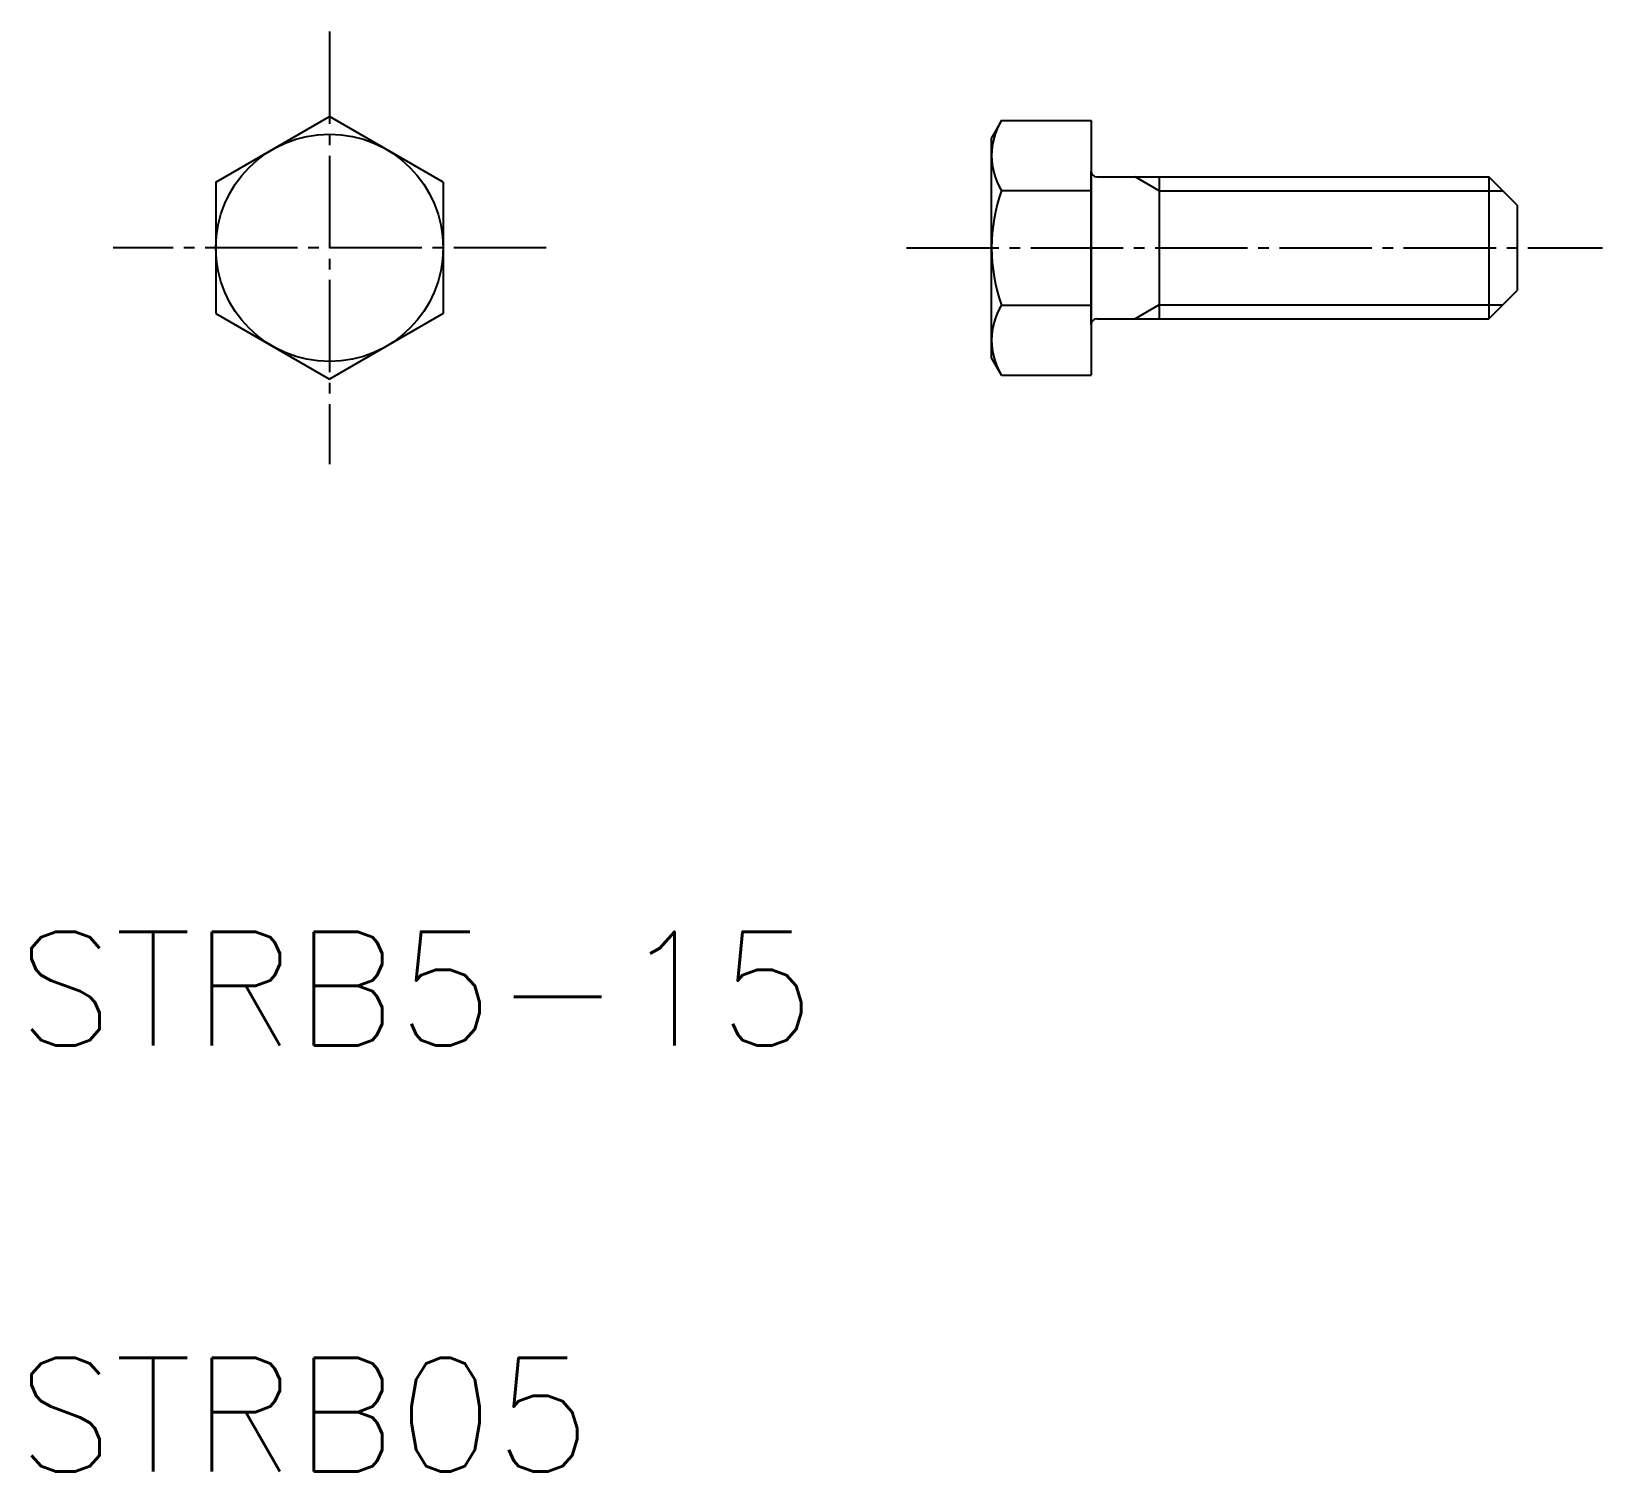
# Model space of a CAD drawing. Extents: x 112.7 to 168, y 55.8 to 106.5.
import ezdxf

# ---------------------------------------------------------------- set-up
doc = ezdxf.new("R2010")
doc.units = 0
doc.header["$LTSCALE"] = 0.25
doc.linetypes.add('CENTER', pattern=[17.5, 13, -1.5, 1.5, -1.5])
doc.layers.get('0').update_dxf_attribs({"linetype": 'CONTINUOUS'})
doc.layers.add('CENTER', color=1, linetype='CENTER')
doc.styles.get("Standard").update_dxf_attribs({"font": 'txt.shx'})

msp = doc.modelspace()

# ---------------------------------------------------------------- linework, layer by layer
at = {"color": 7, "linetype": 'CONTINUOUS'}
for p, q in [((119.206, 101.165), (123.206, 103.475)), ((127.206, 101.165), (123.206, 103.475)), ((146.856, 103.337), (146.506, 102.731)), ((146.856, 103.337), (150.006, 103.337)), ((150.006, 103.337), (150.006, 101.556)), ((146.506, 94.981), (146.506, 102.731)), ((150.006, 96.156), (150.006, 101.556)), ((150.006, 101.356), (150.006, 96.356)), ((150.206, 101.356), (164.006, 101.356)), ((152.406, 101.356), (152.406, 96.356)), ((164.006, 101.356), (164.006, 96.356)), ((165.006, 100.356), (164.006, 101.356)), ((119.206, 101.165), (119.206, 96.547)), ((127.206, 101.165), (127.206, 96.547)), ((146.856, 100.875), (150.006, 100.875)), ((165.006, 100.356), (165.006, 97.356)), ((164.006, 96.356), (165.006, 97.356)), ((146.856, 96.837), (150.006, 96.837)), ((119.206, 96.547), (123.206, 94.237)), ((127.206, 96.547), (123.206, 94.237)), ((150.206, 96.356), (164.006, 96.356)), ((150.006, 96.156), (150.006, 94.375)), ((146.856, 94.375), (146.506, 94.981)), ((146.856, 94.375), (150.006, 94.375))]:
    msp.add_line(p, q, dxfattribs=at)
at = {"color": 3}
for p, q in [((152.406, 100.866), (151.557, 101.356)), ((152.406, 100.866), (164.497, 100.866)), ((152.406, 96.847), (151.557, 96.356)), ((152.406, 96.847), (164.497, 96.847))]:
    msp.add_line(p, q, dxfattribs=at)
at = {"color": 7, "linetype": 'CONTINUOUS'}
msp.add_circle((123.206, 98.856), 4, dxfattribs=at)
for centre, radius, start, end in [((148.845, 102.106), 2.339, 148.2508, 211.7492), ((150.206, 101.556), 0.2, 180, 270), ((152.506, 98.856), 6, 160.3334, 199.6666), ((148.845, 95.606), 2.339, 148.2508, 211.7492), ((150.206, 96.156), 0.2, 90, 180)]:
    msp.add_arc(centre, radius, start, end, dxfattribs=at)
at = {"layer": 'CENTER', "color": 1, "linetype": 'CENTER'}
for p, q in [((123.206, 106.475), (123.206, 91.237)), ((130.825, 98.856), (115.587, 98.856)), ((143.506, 98.856), (168.006, 98.856))]:
    msp.add_line(p, q, dxfattribs=at)

# ---------------------------------------------------------------- texts
for s, p in [('STRB5-15', (112.201, 70.781)), ('STRB05', (112.201, 55.781))]:
    msp.add_text(s, height=4).set_placement(p)

doc.saveas('drawing.dxf')
